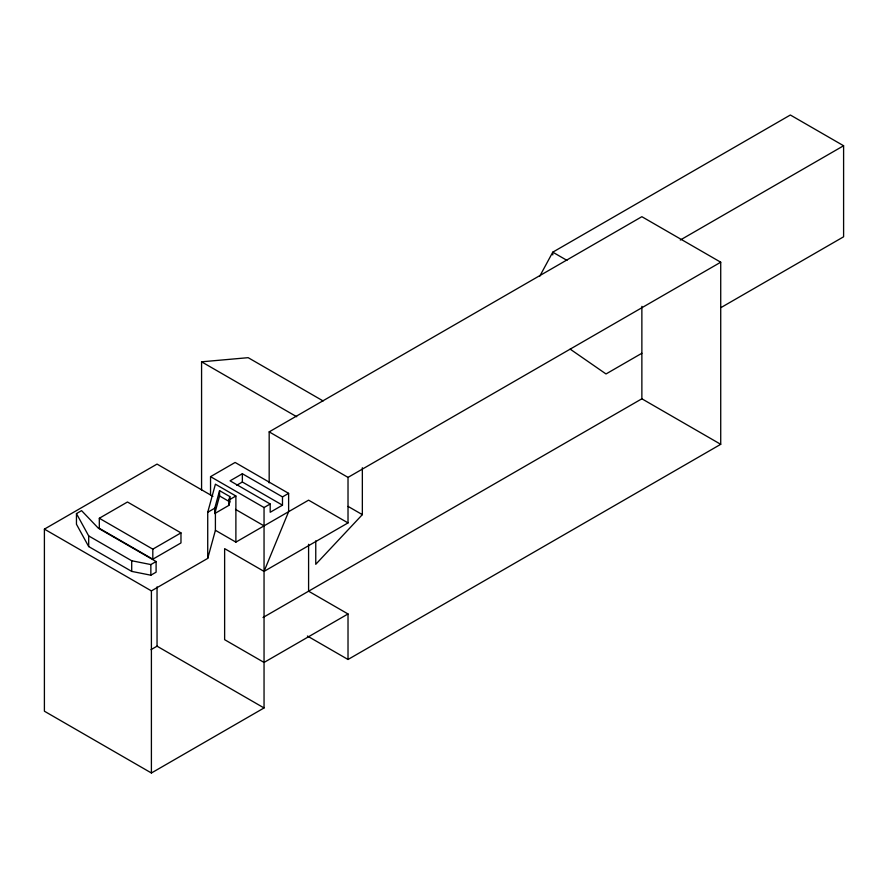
<?xml version="1.0" encoding="UTF-8"?>
<svg xmlns="http://www.w3.org/2000/svg" width="888" height="888" viewBox="0 0 888 888"><rect width="100%" height="100%" fill="white"/><g stroke="black" fill="none" stroke-linecap="round" stroke-linejoin="round"><path stroke-width="1.33" d="M210.545 494.982L210.545 476.656L264.047 507.536L264.047 707.958L151.404 772.993L44.4 711.21L44.4 529.126L151.404 590.897L207.725 558.386L207.725 512.276L215.407 484.193L235.886 496.015L235.886 542.124L308.591 500.155L348.018 522.91L348.018 477.389L720.723 262.215L720.723 444.311L348.018 659.484L307.403 636.03M214.774 508.202L219.569 490.653L229.814 496.57L229.814 501.887L228.849 505.394L214.774 513.53L214.774 508.202L207.725 512.276M214.774 513.53L219.569 495.97L219.569 490.653M207.725 558.386L215.407 530.303L215.407 511.31M228.849 505.394L228.849 500.077L229.814 496.57M348.018 659.484L348.018 613.963L264.047 662.437L224.631 639.682L224.631 548.629L264.047 571.395L288.622 511.677L288.622 493.351L235.12 462.459L210.545 476.656M539.738 276.246L552.769 252.17L790.353 115.007L843.6 145.743L843.6 236.796L721.123 307.503M362.348 467.743L362.348 514.64L315.762 564.302L315.762 540.848M44.4 529.126L157.043 464.091L212.92 496.348M76.457 513.597L81.574 510.644L98.368 528.216L156.099 561.538L156.099 572.183L150.86 575.202L131.702 571.395L88.689 546.564L76.457 524.242L76.457 513.597L88.689 535.919L88.689 546.564M99.312 518.259L127.472 501.998L180.974 532.889L180.974 542.945L152.814 559.196L99.312 528.305L99.312 518.259L152.814 549.15L180.974 532.889M269.175 482.906L269.175 431.868L641.869 216.694L720.723 262.215M242.357 473.737L230.07 480.83L270.196 503.996L270.196 512.276L282.484 505.172L282.484 496.903L242.357 473.737L242.357 482.006L282.484 505.172M236.763 485.237L242.357 482.006M228.849 500.077L235.886 496.015M680.297 240.026L843.6 145.743M88.689 535.919L131.702 560.75L150.86 564.568L156.099 561.538M264.047 507.536L270.196 503.996M282.484 496.903L288.622 493.351M264.047 571.395L348.018 522.91M641.869 353.258L606.016 373.959L570.174 349.139M151.049 649.639L157.043 646.187L264.047 707.958M263.014 617.515L641.869 398.79L720.723 444.311M201.576 490.109L201.576 361.816L248.163 357.675L323.099 400.932M566.966 260.373L552.769 252.17L552.769 254.934M201.576 361.816L296.725 416.75M269.175 431.868L348.018 477.389M348.074 506.404L362.348 514.64M219.569 495.97L229.814 501.887M235.52 509.39L264.047 525.874M215.407 530.303L235.886 542.124M348.018 613.963L308.591 591.197L308.591 544.3M641.869 306.36L641.869 398.79M157.043 586.868L157.043 646.187M152.814 549.15L152.814 559.196M151.404 590.897L151.404 772.993M150.86 564.568L150.86 575.202M131.702 560.75L131.702 571.395"/></g></svg>
